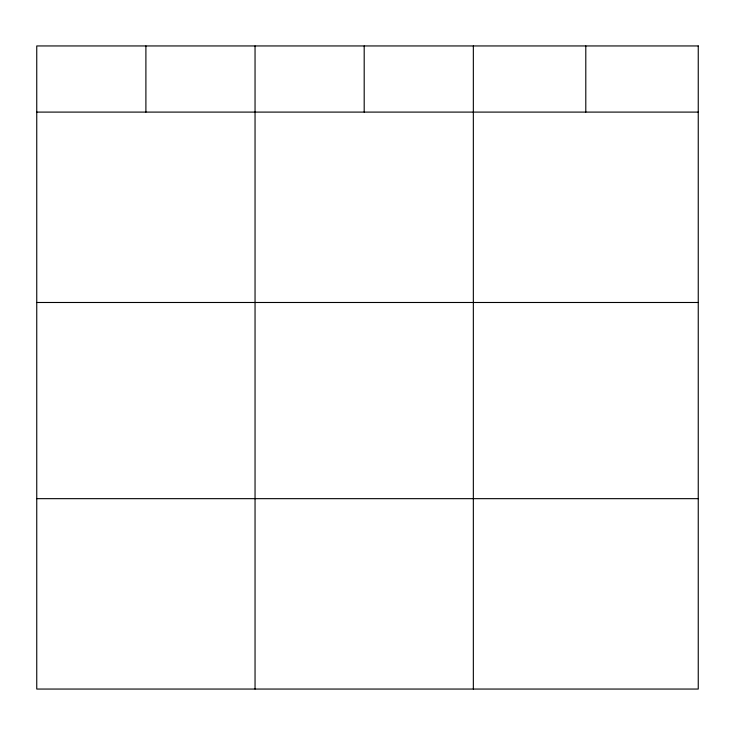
<?xml version="1.0" encoding="UTF-8"?>
<svg xmlns="http://www.w3.org/2000/svg" width="735" height="735" viewBox="0 0 735 735"><rect width="100%" height="100%" fill="white"/><g stroke="black" fill="none" stroke-linecap="round" stroke-linejoin="round"><path stroke-width="1.1" d="M36.75 112.097L698.25 112.097M36.75 302.489L698.25 302.489M36.75 498.661L698.25 498.661M585.795 45.947L585.795 112.097M473.34 45.947L473.34 689.053M364.192 45.947L364.192 112.097M255.045 45.947L255.045 689.053M145.898 45.947L145.898 112.097M698.25 45.947L36.75 45.947L36.75 689.053L698.25 689.053L698.25 45.947"/></g></svg>
